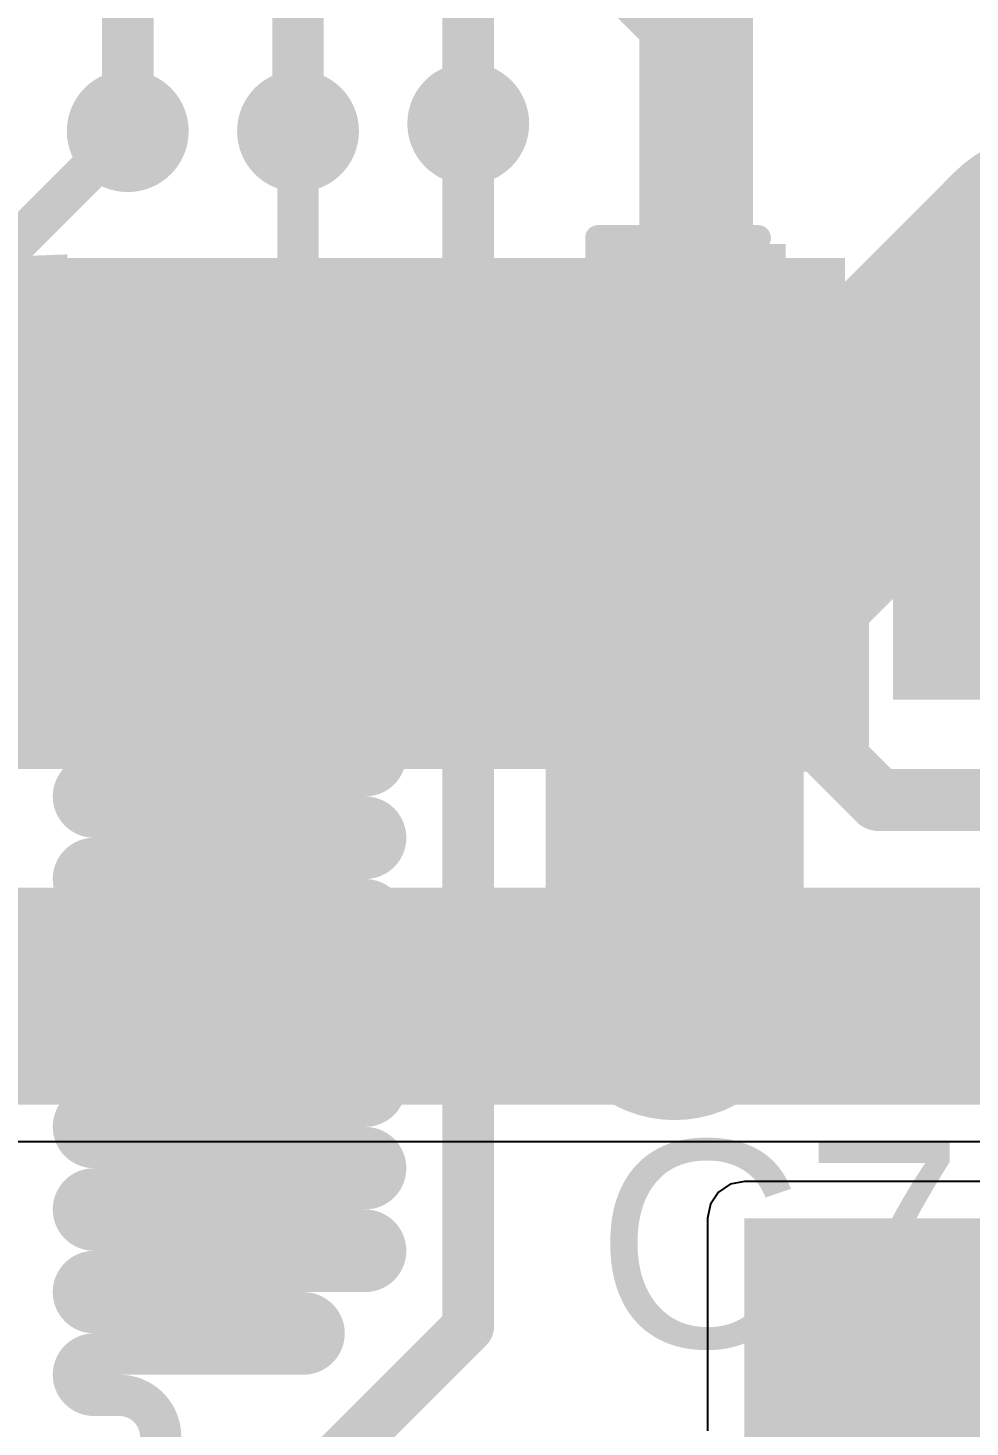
# Model space of a CAD drawing. Header units: millimetres. Extents: x -0.43 to 2.06, y -0.4 to 2.49.
# Drawn here: x 1.1977 to 1.3803, y 1.5126 to 1.7835 of the extents above; entities that cross this region are included whole.
import ezdxf

# ---------------------------------------------------------------- set-up
doc = ezdxf.new("R2010")
doc.units = ezdxf.units.MM
doc.header["$MEASUREMENT"] = 0
for name, color, linetype in [('BottomLayer', 5, 'Continuous'), ('TopLayer', 1, 'Continuous'), ('TopOverlay', 2, 'Continuous'), ('TopPaste', 8, 'Continuous'), ('TopSolder', 216, 'Continuous'), ('ViaHoleLayer', 16, 'Continuous')]:
    doc.layers.add(name, color=color, linetype=linetype)
doc.styles.add('Arial', font='arial.ttf', dxfattribs={"height": 0.2})

# ---------------------------------------------------------------- blocks, each defined once
blk = doc.blocks.new('CAP_0603_15')
at = {"layer": 'TopLayer'}
for points in [[(-0.015, 0.0175), (-0.015, -0.0175), (-0.045, -0.0175), (-0.045, 0.0175)], [(0.045, 0.0175), (0.045, -0.0175), (0.015, -0.0175), (0.015, 0.0175)]]:
    blk.add_hatch(color=1, dxfattribs=at).paths.add_polyline_path(points)
at = {"layer": 'TopPaste'}
for points in [[(-0.015, 0.0175), (-0.015, -0.0175), (-0.045, -0.0175), (-0.045, 0.0175)], [(0.045, 0.0175), (0.045, -0.0175), (0.015, -0.0175), (0.015, 0.0175)]]:
    blk.add_hatch(color=8, dxfattribs=at).paths.add_polyline_path(points)
at = {"layer": 'TopSolder'}
for points in [[(-0.01264, 0.01986), (-0.01264, -0.01986), (-0.04736, -0.01986), (-0.04736, 0.01986)], [(0.04736, 0.01986), (0.04736, -0.01986), (0.01264, -0.01986), (0.01264, 0.01986)]]:
    blk.add_hatch(color=216, dxfattribs=at).paths.add_polyline_path(points)
at = {"layer": 'TopOverlay', "const_width": 0.005}
for points in [[(-0.049, -0.021), (-0.049, 0.021)], [(-0.049, 0.021), (-0.018, 0.021)], [(0.018, 0.021), (0.049, 0.021)], [(0.049, -0.021), (0.049, 0.021)], [(-0.049, -0.021), (-0.018, -0.021)], [(0.018, -0.021), (0.049, -0.021)]]:
    blk.add_lwpolyline(points, dxfattribs=at)
at = {"layer": 'TopOverlay', "const_width": 0.0025}
for points in [[(-0.05025, 0.021, 1), (-0.04775, 0.021, 1)], [(-0.05025, 0.021, 1), (-0.04775, 0.021, 1)], [(-0.01925, 0.021, 1), (-0.01675, 0.021, 1)], [(0.01675, 0.021, 1), (0.01925, 0.021, 1)], [(0.04775, 0.021, 1), (0.05025, 0.021, 1)], [(0.04775, 0.021, 1), (0.05025, 0.021, 1)], [(-0.05025, -0.021, 1), (-0.04775, -0.021, 1)], [(-0.05025, -0.021, 1), (-0.04775, -0.021, 1)], [(-0.01925, -0.021, 1), (-0.01675, -0.021, 1)], [(0.01675, -0.021, 1), (0.01925, -0.021, 1)], [(0.04775, -0.021, 1), (0.05025, -0.021, 1)], [(0.04775, -0.021, 1), (0.05025, -0.021, 1)]]:
    blk.add_lwpolyline(points, format="xyb", close=True, dxfattribs=at)
blk = doc.blocks.new('CAP_0603_17')
at = {"layer": 'TopLayer'}
for points in [[(-0.015, 0.0175), (-0.015, -0.0175), (-0.045, -0.0175), (-0.045, 0.0175)], [(0.045, 0.0175), (0.045, -0.0175), (0.015, -0.0175), (0.015, 0.0175)]]:
    blk.add_hatch(color=1, dxfattribs=at).paths.add_polyline_path(points)
at = {"layer": 'TopPaste'}
for points in [[(-0.015, 0.0175), (-0.015, -0.0175), (-0.045, -0.0175), (-0.045, 0.0175)], [(0.045, 0.0175), (0.045, -0.0175), (0.015, -0.0175), (0.015, 0.0175)]]:
    blk.add_hatch(color=8, dxfattribs=at).paths.add_polyline_path(points)
at = {"layer": 'TopSolder'}
for points in [[(-0.01264, 0.01986), (-0.01264, -0.01986), (-0.04736, -0.01986), (-0.04736, 0.01986)], [(0.04736, 0.01986), (0.04736, -0.01986), (0.01264, -0.01986), (0.01264, 0.01986)]]:
    blk.add_hatch(color=216, dxfattribs=at).paths.add_polyline_path(points)
at = {"layer": 'TopOverlay', "const_width": 0.005}
for points in [[(-0.049, 0.021), (-0.049, -0.021)], [(-0.049, 0.021), (-0.018, 0.021)], [(0.018, 0.021), (0.049, 0.021)], [(0.049, 0.021), (0.049, -0.021)], [(-0.049, -0.021), (-0.018, -0.021)], [(0.018, -0.021), (0.049, -0.021)]]:
    blk.add_lwpolyline(points, dxfattribs=at)
at = {"layer": 'TopOverlay', "const_width": 0.0025}
for points in [[(-0.05025, 0.021, 1), (-0.04775, 0.021, 1)], [(-0.05025, 0.021, 1), (-0.04775, 0.021, 1)], [(-0.01925, 0.021, 1), (-0.01675, 0.021, 1)], [(0.01675, 0.021, 1), (0.01925, 0.021, 1)], [(0.04775, 0.021, 1), (0.05025, 0.021, 1)], [(0.04775, 0.021, 1), (0.05025, 0.021, 1)], [(-0.05025, -0.021, 1), (-0.04775, -0.021, 1)], [(-0.05025, -0.021, 1), (-0.04775, -0.021, 1)], [(-0.01925, -0.021, 1), (-0.01675, -0.021, 1)], [(0.01675, -0.021, 1), (0.01925, -0.021, 1)], [(0.04775, -0.021, 1), (0.05025, -0.021, 1)], [(0.04775, -0.021, 1), (0.05025, -0.021, 1)]]:
    blk.add_lwpolyline(points, format="xyb", close=True, dxfattribs=at)
blk = doc.blocks.new('SOT_23_5_48')
at = {"layer": 'TopLayer'}
for points in [[(-0.07283, 0.04921), (-0.02953, 0.04921), (-0.02953, 0.02559), (-0.07283, 0.02559)], [(0.02953, 0.04921), (0.07283, 0.04921), (0.07283, 0.02559), (0.02953, 0.02559)], [(-0.07283, 0.01181), (-0.02953, 0.01181), (-0.02953, -0.01181), (-0.07283, -0.01181)], [(-0.07283, -0.02559), (-0.02953, -0.02559), (-0.02953, -0.04921), (-0.07283, -0.04921)], [(0.02953, -0.02559), (0.07283, -0.02559), (0.07283, -0.04921), (0.02953, -0.04921)]]:
    blk.add_hatch(color=1, dxfattribs=at).paths.add_polyline_path(points)
at = {"layer": 'TopPaste'}
for points in [[(-0.07283, 0.04921), (-0.02953, 0.04921), (-0.02953, 0.02559), (-0.07283, 0.02559)], [(0.02953, 0.04921), (0.07283, 0.04921), (0.07283, 0.02559), (0.02953, 0.02559)], [(-0.07283, 0.01181), (-0.02953, 0.01181), (-0.02953, -0.01181), (-0.07283, -0.01181)], [(-0.07283, -0.02559), (-0.02953, -0.02559), (-0.02953, -0.04921), (-0.07283, -0.04921)], [(0.02953, -0.02559), (0.07283, -0.02559), (0.07283, -0.04921), (0.02953, -0.04921)]]:
    blk.add_hatch(color=8, dxfattribs=at).paths.add_polyline_path(points)
at = {"layer": 'TopSolder'}
for points in [[(-0.07683, 0.05321), (-0.02553, 0.05321), (-0.02553, 0.02159), (-0.07683, 0.02159)], [(0.02553, 0.05321), (0.07683, 0.05321), (0.07683, 0.02159), (0.02553, 0.02159)], [(-0.07683, 0.01581), (-0.02553, 0.01581), (-0.02553, -0.01581), (-0.07683, -0.01581)], [(-0.07683, -0.02159), (-0.02553, -0.02159), (-0.02553, -0.05321), (-0.07683, -0.05321)], [(0.02553, -0.02159), (0.07683, -0.02159), (0.07683, -0.05321), (0.02553, -0.05321)]]:
    blk.add_hatch(color=216, dxfattribs=at).paths.add_polyline_path(points)
at = {"layer": 'TopOverlay', "const_width": 0.005}
for points in [[(0.03439, 0.059), (-0.03461, 0.059)], [(-0.03461, 0.059), (-0.03461, 0.05506)], [(0.03439, 0.059), (0.03439, 0.05506)], [(-0.079, 0.037), (-0.084, 0.042)], [(-0.084, 0.042), (-0.084, 0.032)], [(-0.079, 0.037), (-0.084, 0.032)], [(0.03465, 0.01732), (0.03465, -0.01646)], [(-0.03461, -0.05506), (-0.03461, -0.059)], [(0.03439, -0.05506), (0.03439, -0.059)], [(0.03439, -0.059), (-0.03461, -0.059)]]:
    blk.add_lwpolyline(points, dxfattribs=at)
at = {"layer": 'TopOverlay', "const_width": 0.0025}
for points in [[(-0.03586, 0.059, 1), (-0.03336, 0.059, 1)], [(-0.03586, 0.059, 1), (-0.03336, 0.059, 1)], [(0.03314, 0.059, 1), (0.03564, 0.059, 1)], [(0.03314, 0.059, 1), (0.03564, 0.059, 1)], [(-0.03586, 0.05506, 1), (-0.03336, 0.05506, 1)], [(0.03314, 0.05506, 1), (0.03564, 0.05506, 1)], [(-0.08525, 0.042, 1), (-0.08275, 0.042, 1)], [(-0.08525, 0.042, 1), (-0.08275, 0.042, 1)], [(-0.08025, 0.037, 1), (-0.07775, 0.037, 1)], [(-0.08025, 0.037, 1), (-0.07775, 0.037, 1)], [(-0.08525, 0.032, 1), (-0.08275, 0.032, 1)], [(-0.08525, 0.032, 1), (-0.08275, 0.032, 1)], [(0.0334, 0.01732, 1), (0.0359, 0.01732, 1)], [(0.0334, -0.01646, 1), (0.0359, -0.01646, 1)], [(-0.03586, -0.05506, 1), (-0.03336, -0.05506, 1)], [(0.03314, -0.05506, 1), (0.03564, -0.05506, 1)], [(-0.03586, -0.059, 1), (-0.03336, -0.059, 1)], [(-0.03586, -0.059, 1), (-0.03336, -0.059, 1)], [(0.03314, -0.059, 1), (0.03564, -0.059, 1)], [(0.03314, -0.059, 1), (0.03564, -0.059, 1)]]:
    blk.add_lwpolyline(points, format="xyb", close=True, dxfattribs=at)

msp = doc.modelspace()

# ---------------------------------------------------------------- hatches: boundary and pattern name
at = {"layer": 'BottomLayer'}
h = msp.add_hatch(color=5, dxfattribs=at)
edge = h.paths.add_edge_path()
edge.add_arc((1.217, 1.76355), 0.01181, 0, 360)
h = msp.add_hatch(color=5, dxfattribs=at)
edge = h.paths.add_edge_path()
edge.add_arc((1.25, 1.76355), 0.01181, 0, 360)
h = msp.add_hatch(color=5, dxfattribs=at)
edge = h.paths.add_edge_path()
edge.add_arc((1.283, 1.765), 0.01181, 0, 360)
h = msp.add_hatch(color=5, dxfattribs=at)
edge = h.paths.add_edge_path()
edge.add_arc((1.323, 1.597), 0.01181, 0, 360)
at = {"layer": 'TopLayer'}
h = msp.add_hatch(color=1, dxfattribs=at)
edge = h.paths.add_edge_path()
edge.add_arc((1.217, 1.76355), 0.01181, 0, 360)
h = msp.add_hatch(color=1, dxfattribs=at)
edge = h.paths.add_edge_path()
edge.add_arc((1.25, 1.76355), 0.01181, 0, 360)
h = msp.add_hatch(color=1, dxfattribs=at)
edge = h.paths.add_edge_path()
edge.add_arc((1.283, 1.765), 0.01181, 0, 360)
for points in [[(1.367, 1.656), (1.414, 1.656), (1.414, 1.741), (1.367, 1.741)], [(1.118, 1.64), (1.356, 1.64), (1.356, 1.739), (1.118, 1.739)], [(1.309, 1.64), (1.356, 1.64), (1.356, 1.739), (1.309, 1.739)], [(1.072, 1.575), (1.458, 1.575), (1.458, 1.617), (1.072, 1.617)], [(1.33651, 1.51331), (1.61551, 1.51331), (1.61551, 1.553), (1.33651, 1.553)], [(1.33651, 1.41931), (1.37951, 1.41931), (1.37951, 1.553), (1.33651, 1.553)]]:
    msp.add_hatch(color=1, dxfattribs=at).paths.add_polyline_path(points)
h = msp.add_hatch(color=1, dxfattribs=at)
edge = h.paths.add_edge_path()
edge.add_arc((1.323, 1.597), 0.01181, 0, 360)
at = {"layer": 'ViaHoleLayer'}
h = msp.add_hatch(color=16, dxfattribs=at)
edge = h.paths.add_edge_path()
edge.add_arc((1.217, 1.76355), 0.00591, 0, 360)
h = msp.add_hatch(color=16, dxfattribs=at)
edge = h.paths.add_edge_path()
edge.add_arc((1.25, 1.76355), 0.00591, 0, 360)
h = msp.add_hatch(color=16, dxfattribs=at)
edge = h.paths.add_edge_path()
edge.add_arc((1.283, 1.765), 0.00591, 0, 360)
h = msp.add_hatch(color=16, dxfattribs=at)
edge = h.paths.add_edge_path()
edge.add_arc((1.323, 1.597), 0.00591, 0, 360)

# ---------------------------------------------------------------- linework, layer by layer
at = {"layer": 'BottomLayer'}
for points, const_width in [([(1.283, 1.532), (1.283, 1.765)], 0.01), ([(1.129, 1.67555), (1.217, 1.76355)], 0.008), ([(1.25, 1.74796), (1.25, 1.76355)], 0.008), ([(1.323, 1.666), (1.395, 1.738)], 0.05), ([(1.395, 1.738), (1.45, 1.738)], 0.05), ([(1.25, 1.73469), (1.25, 1.74796)], 0.008), ([(1.258, 1.72669), (1.263, 1.72669)], 0.008), ([(1.21046, 1.71869), (1.263, 1.71869)], 0.008), ([(1.21046, 1.71069), (1.263, 1.71069)], 0.008), ([(1.21046, 1.70269), (1.263, 1.70269)], 0.008), ([(1.21046, 1.69469), (1.263, 1.69469)], 0.008), ([(1.323, 1.597), (1.323, 1.666)], 0.05), ([(1.21046, 1.68669), (1.263, 1.68669)], 0.008), ([(1.21046, 1.67869), (1.263, 1.67869)], 0.008), ([(1.21046, 1.67069), (1.263, 1.67069)], 0.008), ([(1.21046, 1.66269), (1.263, 1.66269)], 0.008), ([(1.21046, 1.65469), (1.263, 1.65469)], 0.008), ([(1.21046, 1.64669), (1.263, 1.64669)], 0.008), ([(1.21046, 1.63869), (1.263, 1.63869)], 0.008), ([(1.21046, 1.63069), (1.263, 1.63069)], 0.008), ([(1.21046, 1.62269), (1.263, 1.62269)], 0.008), ([(1.21046, 1.61469), (1.263, 1.61469)], 0.008), ([(1.21046, 1.60669), (1.263, 1.60669)], 0.008), ([(1.21046, 1.59869), (1.263, 1.59869)], 0.008), ([(1.304, 1.45), (1.433, 1.579)], 0.035), ([(1.21046, 1.59069), (1.263, 1.59069)], 0.008), ([(1.21046, 1.58269), (1.263, 1.58269)], 0.008), ([(1.21046, 1.57469), (1.263, 1.57469)], 0.008), ([(1.21046, 1.56669), (1.263, 1.56669)], 0.008), ([(1.21046, 1.55869), (1.263, 1.55869)], 0.008), ([(1.21046, 1.55069), (1.263, 1.55069)], 0.008), ([(1.21046, 1.54269), (1.263, 1.54269)], 0.008), ([(1.2045, 1.4535), (1.283, 1.532)], 0.01), ([(1.21046, 1.53469), (1.25106, 1.53469)], 0.008), ([(1.21046, 1.52669), (1.25106, 1.52669)], 0.008), ([(1.21046, 1.51869), (1.21537, 1.51869)], 0.008)]:
    msp.add_lwpolyline(points, dxfattribs=dict(at, const_width=const_width))
for points, const_width in [([(1.2805, 1.765, 1), (1.2855, 1.765, 1)], 0.005), ([(1.215, 1.76355, 1), (1.219, 1.76355, 1)], 0.004), ([(1.248, 1.76355, 1), (1.252, 1.76355, 1)], 0.004), ([(1.3825, 1.738, 1), (1.4075, 1.738, 1)], 0.025), ([(1.3825, 1.738, 1), (1.4075, 1.738, 1)], 0.025), ([(1.248, 1.74796, 1), (1.252, 1.74796, 1)], 0.004), ([(1.248, 1.74796, 1), (1.252, 1.74796, 1)], 0.004), ([(1.248, 1.73469, 1), (1.252, 1.73469, 1)], 0.004), ([(1.248, 1.73469, 1), (1.252, 1.73469, 1)], 0.004), ([(1.256, 1.72669, 1), (1.26, 1.72669, 1)], 0.004), ([(1.256, 1.72669, 1), (1.26, 1.72669, 1)], 0.004), ([(1.261, 1.72669, 1), (1.265, 1.72669, 1)], 0.004), ([(1.261, 1.72669, 1), (1.265, 1.72669, 1)], 0.004), ([(1.20846, 1.71869, 1), (1.21246, 1.71869, 1)], 0.004), ([(1.20846, 1.71869, 1), (1.21246, 1.71869, 1)], 0.004), ([(1.261, 1.71869, 1), (1.265, 1.71869, 1)], 0.004), ([(1.261, 1.71869, 1), (1.265, 1.71869, 1)], 0.004), ([(1.20846, 1.71069, 1), (1.21246, 1.71069, 1)], 0.004), ([(1.20846, 1.71069, 1), (1.21246, 1.71069, 1)], 0.004), ([(1.261, 1.71069, 1), (1.265, 1.71069, 1)], 0.004), ([(1.261, 1.71069, 1), (1.265, 1.71069, 1)], 0.004), ([(1.20846, 1.70269, 1), (1.21246, 1.70269, 1)], 0.004), ([(1.20846, 1.70269, 1), (1.21246, 1.70269, 1)], 0.004), ([(1.261, 1.70269, 1), (1.265, 1.70269, 1)], 0.004), ([(1.261, 1.70269, 1), (1.265, 1.70269, 1)], 0.004), ([(1.20846, 1.69469, 1), (1.21246, 1.69469, 1)], 0.004), ([(1.20846, 1.69469, 1), (1.21246, 1.69469, 1)], 0.004), ([(1.261, 1.69469, 1), (1.265, 1.69469, 1)], 0.004), ([(1.261, 1.69469, 1), (1.265, 1.69469, 1)], 0.004), ([(1.3105, 1.666, 1), (1.3355, 1.666, 1)], 0.025), ([(1.3105, 1.666, 1), (1.3355, 1.666, 1)], 0.025), ([(1.20846, 1.68669, 1), (1.21246, 1.68669, 1)], 0.004), ([(1.20846, 1.68669, 1), (1.21246, 1.68669, 1)], 0.004), ([(1.261, 1.68669, 1), (1.265, 1.68669, 1)], 0.004), ([(1.261, 1.68669, 1), (1.265, 1.68669, 1)], 0.004), ([(1.20846, 1.67869, 1), (1.21246, 1.67869, 1)], 0.004), ([(1.20846, 1.67869, 1), (1.21246, 1.67869, 1)], 0.004), ([(1.261, 1.67869, 1), (1.265, 1.67869, 1)], 0.004), ([(1.261, 1.67869, 1), (1.265, 1.67869, 1)], 0.004), ([(1.20846, 1.67069, 1), (1.21246, 1.67069, 1)], 0.004), ([(1.20846, 1.67069, 1), (1.21246, 1.67069, 1)], 0.004), ([(1.261, 1.67069, 1), (1.265, 1.67069, 1)], 0.004), ([(1.261, 1.67069, 1), (1.265, 1.67069, 1)], 0.004), ([(1.20846, 1.66269, 1), (1.21246, 1.66269, 1)], 0.004), ([(1.20846, 1.66269, 1), (1.21246, 1.66269, 1)], 0.004), ([(1.261, 1.66269, 1), (1.265, 1.66269, 1)], 0.004), ([(1.261, 1.66269, 1), (1.265, 1.66269, 1)], 0.004), ([(1.20846, 1.65469, 1), (1.21246, 1.65469, 1)], 0.004), ([(1.20846, 1.65469, 1), (1.21246, 1.65469, 1)], 0.004), ([(1.261, 1.65469, 1), (1.265, 1.65469, 1)], 0.004), ([(1.261, 1.65469, 1), (1.265, 1.65469, 1)], 0.004), ([(1.20846, 1.64669, 1), (1.21246, 1.64669, 1)], 0.004), ([(1.20846, 1.64669, 1), (1.21246, 1.64669, 1)], 0.004), ([(1.261, 1.64669, 1), (1.265, 1.64669, 1)], 0.004), ([(1.261, 1.64669, 1), (1.265, 1.64669, 1)], 0.004), ([(1.20846, 1.63869, 1), (1.21246, 1.63869, 1)], 0.004), ([(1.20846, 1.63869, 1), (1.21246, 1.63869, 1)], 0.004), ([(1.261, 1.63869, 1), (1.265, 1.63869, 1)], 0.004), ([(1.261, 1.63869, 1), (1.265, 1.63869, 1)], 0.004), ([(1.20846, 1.63069, 1), (1.21246, 1.63069, 1)], 0.004), ([(1.20846, 1.63069, 1), (1.21246, 1.63069, 1)], 0.004), ([(1.261, 1.63069, 1), (1.265, 1.63069, 1)], 0.004), ([(1.261, 1.63069, 1), (1.265, 1.63069, 1)], 0.004), ([(1.20846, 1.62269, 1), (1.21246, 1.62269, 1)], 0.004), ([(1.20846, 1.62269, 1), (1.21246, 1.62269, 1)], 0.004), ([(1.261, 1.62269, 1), (1.265, 1.62269, 1)], 0.004), ([(1.261, 1.62269, 1), (1.265, 1.62269, 1)], 0.004), ([(1.3105, 1.597, 1), (1.3355, 1.597, 1)], 0.025), ([(1.20846, 1.61469, 1), (1.21246, 1.61469, 1)], 0.004), ([(1.20846, 1.61469, 1), (1.21246, 1.61469, 1)], 0.004), ([(1.261, 1.61469, 1), (1.265, 1.61469, 1)], 0.004), ([(1.261, 1.61469, 1), (1.265, 1.61469, 1)], 0.004), ([(1.20846, 1.60669, 1), (1.21246, 1.60669, 1)], 0.004), ([(1.20846, 1.60669, 1), (1.21246, 1.60669, 1)], 0.004), ([(1.261, 1.60669, 1), (1.265, 1.60669, 1)], 0.004), ([(1.261, 1.60669, 1), (1.265, 1.60669, 1)], 0.004), ([(1.20846, 1.59869, 1), (1.21246, 1.59869, 1)], 0.004), ([(1.20846, 1.59869, 1), (1.21246, 1.59869, 1)], 0.004), ([(1.261, 1.59869, 1), (1.265, 1.59869, 1)], 0.004), ([(1.261, 1.59869, 1), (1.265, 1.59869, 1)], 0.004), ([(1.20846, 1.59069, 1), (1.21246, 1.59069, 1)], 0.004), ([(1.20846, 1.59069, 1), (1.21246, 1.59069, 1)], 0.004), ([(1.261, 1.59069, 1), (1.265, 1.59069, 1)], 0.004), ([(1.261, 1.59069, 1), (1.265, 1.59069, 1)], 0.004), ([(1.20846, 1.58269, 1), (1.21246, 1.58269, 1)], 0.004), ([(1.20846, 1.58269, 1), (1.21246, 1.58269, 1)], 0.004), ([(1.261, 1.58269, 1), (1.265, 1.58269, 1)], 0.004), ([(1.261, 1.58269, 1), (1.265, 1.58269, 1)], 0.004), ([(1.20846, 1.57469, 1), (1.21246, 1.57469, 1)], 0.004), ([(1.20846, 1.57469, 1), (1.21246, 1.57469, 1)], 0.004), ([(1.261, 1.57469, 1), (1.265, 1.57469, 1)], 0.004), ([(1.261, 1.57469, 1), (1.265, 1.57469, 1)], 0.004), ([(1.20846, 1.56669, 1), (1.21246, 1.56669, 1)], 0.004), ([(1.20846, 1.56669, 1), (1.21246, 1.56669, 1)], 0.004), ([(1.261, 1.56669, 1), (1.265, 1.56669, 1)], 0.004), ([(1.261, 1.56669, 1), (1.265, 1.56669, 1)], 0.004), ([(1.20846, 1.55869, 1), (1.21246, 1.55869, 1)], 0.004), ([(1.20846, 1.55869, 1), (1.21246, 1.55869, 1)], 0.004), ([(1.261, 1.55869, 1), (1.265, 1.55869, 1)], 0.004), ([(1.261, 1.55869, 1), (1.265, 1.55869, 1)], 0.004), ([(1.20846, 1.55069, 1), (1.21246, 1.55069, 1)], 0.004), ([(1.20846, 1.55069, 1), (1.21246, 1.55069, 1)], 0.004), ([(1.261, 1.55069, 1), (1.265, 1.55069, 1)], 0.004), ([(1.261, 1.55069, 1), (1.265, 1.55069, 1)], 0.004), ([(1.20846, 1.54269, 1), (1.21246, 1.54269, 1)], 0.004), ([(1.20846, 1.54269, 1), (1.21246, 1.54269, 1)], 0.004), ([(1.261, 1.54269, 1), (1.265, 1.54269, 1)], 0.004), ([(1.261, 1.54269, 1), (1.265, 1.54269, 1)], 0.004), ([(1.20846, 1.53469, 1), (1.21246, 1.53469, 1)], 0.004), ([(1.20846, 1.53469, 1), (1.21246, 1.53469, 1)], 0.004), ([(1.24906, 1.53469, 1), (1.25306, 1.53469, 1)], 0.004), ([(1.24906, 1.53469, 1), (1.25306, 1.53469, 1)], 0.004), ([(1.2805, 1.532, 1), (1.2855, 1.532, 1)], 0.005), ([(1.2805, 1.532, 1), (1.2855, 1.532, 1)], 0.005), ([(1.20846, 1.52669, 1), (1.21246, 1.52669, 1)], 0.004), ([(1.20846, 1.52669, 1), (1.21246, 1.52669, 1)], 0.004), ([(1.24906, 1.52669, 1), (1.25306, 1.52669, 1)], 0.004), ([(1.24906, 1.52669, 1), (1.25306, 1.52669, 1)], 0.004), ([(1.20846, 1.51869, 1), (1.21246, 1.51869, 1)], 0.004), ([(1.20846, 1.51869, 1), (1.21246, 1.51869, 1)], 0.004), ([(1.21337, 1.51869, 1), (1.21737, 1.51869, 1)], 0.004), ([(1.21337, 1.51869, 1), (1.21737, 1.51869, 1)], 0.004)]:
    msp.add_lwpolyline(points, format="xyb", close=True, dxfattribs=dict(at, const_width=const_width))
at = {"layer": 'BottomLayer', "const_width": 0.008}
for points in [[(1.258, 1.72669, -0.414214), (1.25, 1.73469)], [(1.263, 1.72669, -1), (1.263, 1.71869)], [(1.21046, 1.71069, -1), (1.21046, 1.71869)], [(1.263, 1.71069, -1), (1.263, 1.70269)], [(1.21046, 1.69469, -1), (1.21046, 1.70269)], [(1.263, 1.69469, -1), (1.263, 1.68669)], [(1.21046, 1.67869, -1), (1.21046, 1.68669)], [(1.263, 1.67869, -1), (1.263, 1.67069)], [(1.21046, 1.66269, -1), (1.21046, 1.67069)], [(1.263, 1.66269, -1), (1.263, 1.65469)], [(1.21046, 1.64669, -1), (1.21046, 1.65469)], [(1.263, 1.64669, -1), (1.263, 1.63869)], [(1.21046, 1.63069, -1), (1.21046, 1.63869)], [(1.263, 1.63069, -1), (1.263, 1.62269)], [(1.21046, 1.61469, -1), (1.21046, 1.62269)], [(1.263, 1.61469, -1), (1.263, 1.60669)], [(1.21046, 1.59869, -1), (1.21046, 1.60669)], [(1.263, 1.59869, -1), (1.263, 1.59069)], [(1.21046, 1.58269, -1), (1.21046, 1.59069)], [(1.263, 1.58269, -1), (1.263, 1.57469)], [(1.21046, 1.56669, -1), (1.21046, 1.57469)], [(1.263, 1.56669, -1), (1.263, 1.55869)], [(1.21046, 1.55069, -1), (1.21046, 1.55869)], [(1.263, 1.55069, -1), (1.263, 1.54269)], [(1.21046, 1.53469, -1), (1.21046, 1.54269)], [(1.25106, 1.53469, -1), (1.25106, 1.52669)], [(1.21046, 1.51869, -1), (1.21046, 1.52669)], [(1.21537, 1.51869, -0.668185), (1.22103, 1.50503)]]:
    msp.add_lwpolyline(points, format="xyb", dxfattribs=at)
at = {"layer": 'TopLayer'}
for p, q in [((1.08353, 1.56786), (1.458, 1.56786)), ((1.33378, 1.55959), (1.33147, 1.55805)), ((1.33651, 1.56014), (1.33378, 1.55959)), ((1.46027, 1.56014), (1.33651, 1.56014)), ((1.32992, 1.55573), (1.32937, 1.553)), ((1.33147, 1.55805), (1.32992, 1.55573)), ((1.32937, 1.553), (1.32937, 1.51181))]:
    msp.add_line(p, q, dxfattribs=at)
for points, const_width in [([(1.29031, 1.82269), (1.32716, 1.78584)], 0.022), ([(1.217, 1.76355), (1.217, 1.80587)], 0.01), ([(1.25, 1.76355), (1.25, 1.801)], 0.01), ([(1.283, 1.765), (1.283, 1.797)], 0.01), ([(1.32716, 1.72185), (1.32716, 1.78584)], 0.022), ([(1.32251, 1.7265), (1.32716, 1.72185)], 0.025), ([(1.33716, 1.65685), (1.33966, 1.65685)], 0.012), ([(1.33966, 1.65634), (1.33966, 1.65685)], 0.012), ([(1.33966, 1.65634), (1.35, 1.646)], 0.012), ([(1.35, 1.646), (1.35051, 1.646)], 0.012), ([(1.35051, 1.646), (1.36251, 1.634)], 0.012), ([(1.36251, 1.634), (1.49311, 1.634)], 0.012)]:
    msp.add_lwpolyline(points, dxfattribs=dict(at, const_width=const_width))
for points, const_width in [([(1.32166, 1.78584, 1), (1.33266, 1.78584, 1)], 0.011), ([(1.32166, 1.78584, 1), (1.33266, 1.78584, 1)], 0.011), ([(1.2805, 1.765, 1), (1.2855, 1.765, 1)], 0.005), ([(1.2145, 1.76355, 1), (1.2195, 1.76355, 1)], 0.005), ([(1.2475, 1.76355, 1), (1.2525, 1.76355, 1)], 0.005), ([(1.31626, 1.7265, 1), (1.32876, 1.7265, 1)], 0.0125), ([(1.32091, 1.72185, 1), (1.33341, 1.72185, 1)], 0.0125), ([(1.32166, 1.72185, 1), (1.33266, 1.72185, 1)], 0.011), ([(1.33416, 1.65685, 1), (1.34016, 1.65685, 1)], 0.006), ([(1.33666, 1.65685, 1), (1.34266, 1.65685, 1)], 0.006), ([(1.33666, 1.65685, 1), (1.34266, 1.65685, 1)], 0.006), ([(1.33666, 1.65634, 1), (1.34266, 1.65634, 1)], 0.006), ([(1.33666, 1.65634, 1), (1.34266, 1.65634, 1)], 0.006), ([(1.347, 1.646, 1), (1.353, 1.646, 1)], 0.006), ([(1.347, 1.646, 1), (1.353, 1.646, 1)], 0.006), ([(1.34751, 1.646, 1), (1.35351, 1.646, 1)], 0.006), ([(1.34751, 1.646, 1), (1.35351, 1.646, 1)], 0.006), ([(1.35951, 1.634, 1), (1.36551, 1.634, 1)], 0.006), ([(1.35951, 1.634, 1), (1.36551, 1.634, 1)], 0.006)]:
    msp.add_lwpolyline(points, format="xyb", close=True, dxfattribs=dict(at, const_width=const_width))

# ---------------------------------------------------------------- block references
msp.add_blockref('CAP_0603_15', (1.35716, 1.72185))
for name, p, rotation in [('SOT_23_5_48', (1.44216, 1.63185), 180), ('CAP_0603_17', (1.33716, 1.62685), 90)]:
    msp.add_blockref(name, p, dxfattribs=dict(rotation=rotation))

# ---------------------------------------------------------------- texts
at = {"layer": 'TopOverlay', "style": 'Arial'}
msp.add_text('*', height=0.08, rotation=270, dxfattribs=at).set_placement((1.12527, 1.75785))
msp.add_text('C7', height=0.04, dxfattribs=at).set_placement((1.30768, 1.52801))

doc.saveas('drawing.dxf')
